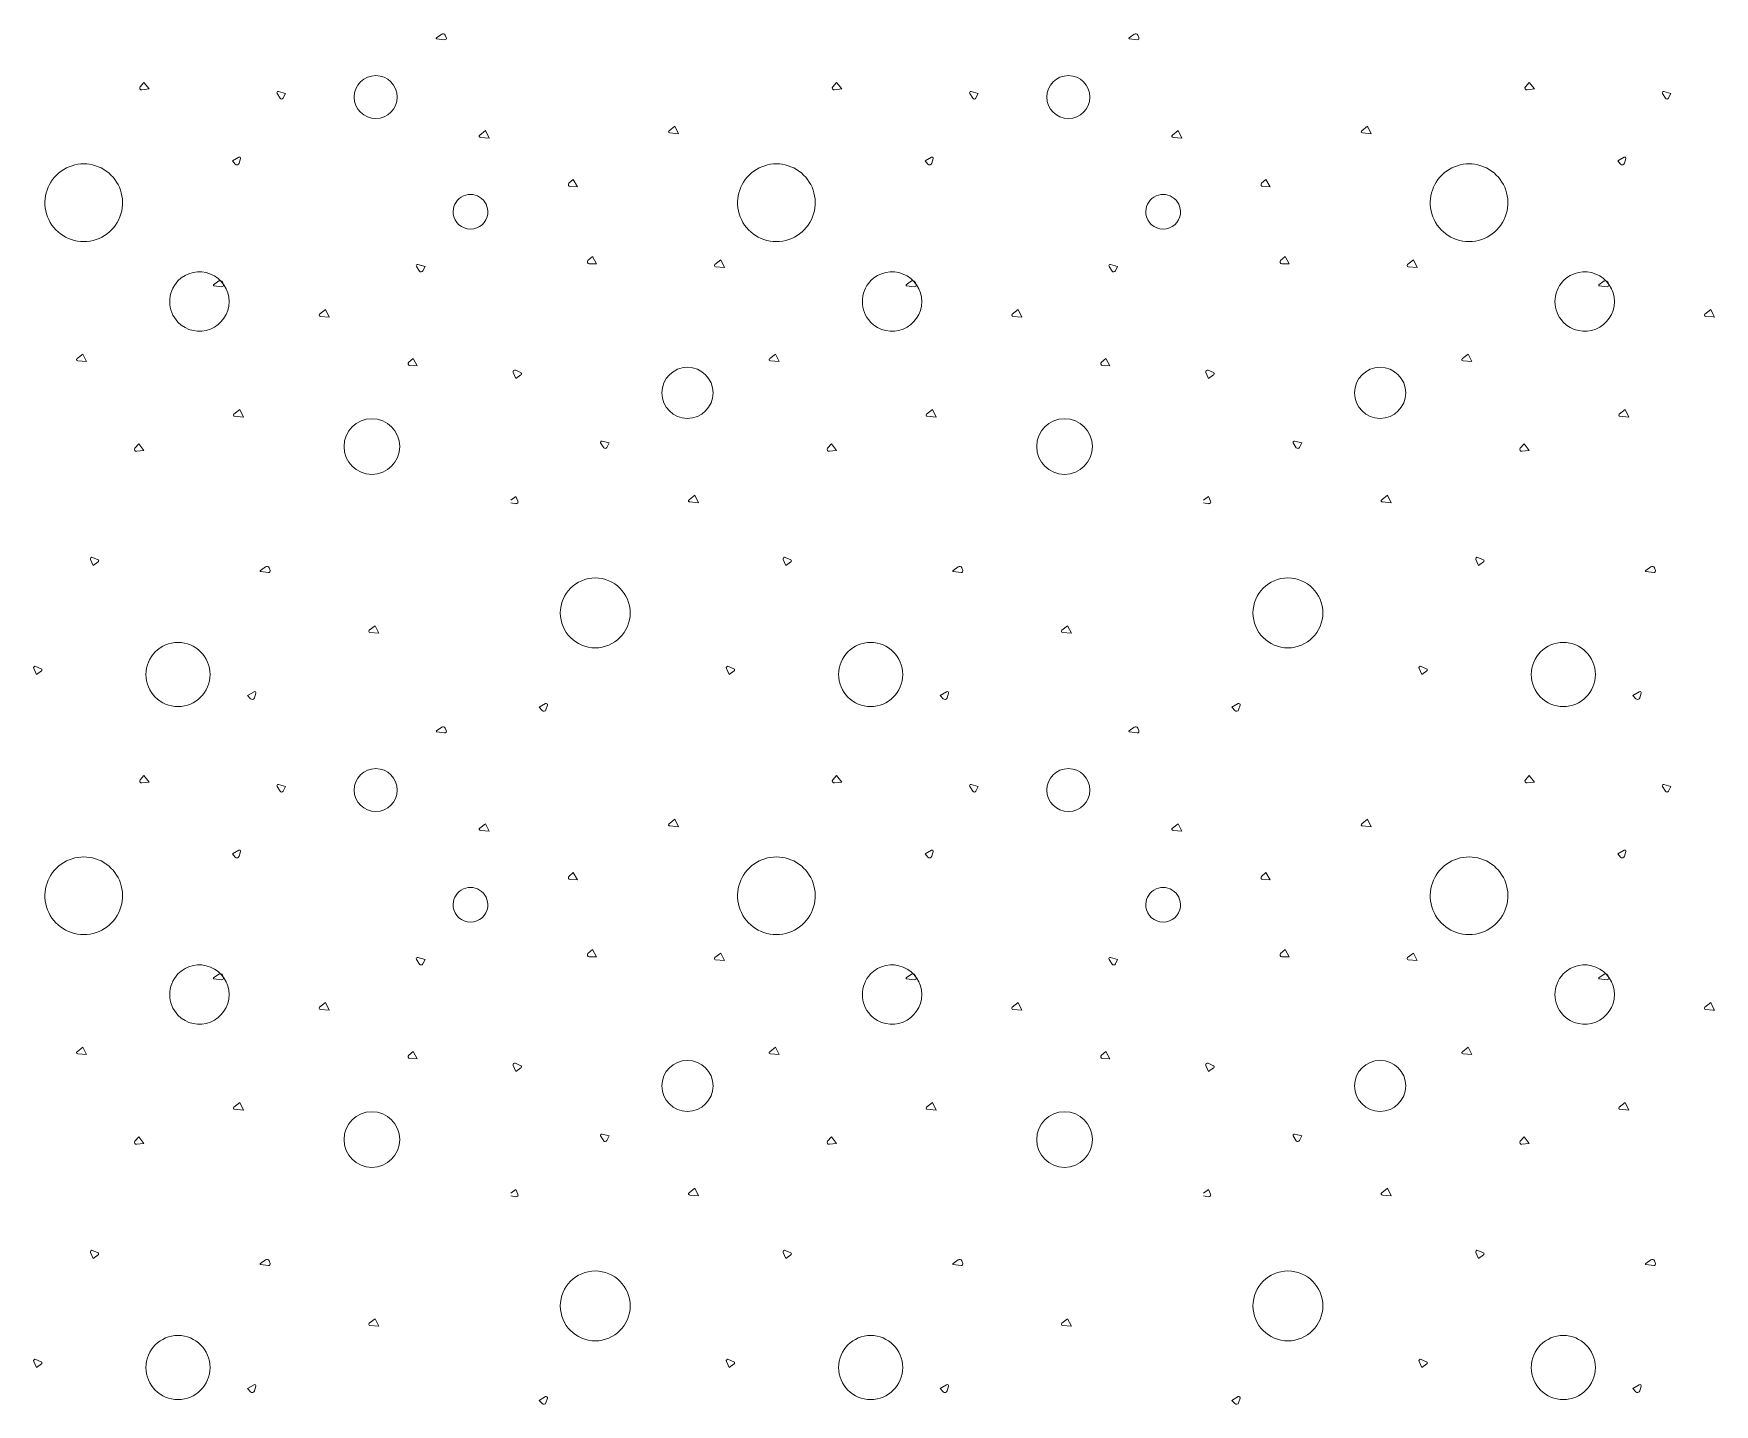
# Model space of a CAD drawing. Header units: millimetres. Extents: x 15 to 2176, y 3 to 641.
# Drawn here: x 1992.63 to 2031.46, y 48.98 to 80.63 of the extents above; entities that cross this region are included whole.
import ezdxf
from ezdxf.xclip import XClip

# ---------------------------------------------------------------- set-up
doc = ezdxf.new("R2010")
doc.units = ezdxf.units.MM
doc.header["$MEASUREMENT"] = 0
doc.header["$XCLIPFRAME"] = 0
doc.layers.add('A--------P-', color=7, linetype='Continuous')
doc.layers.add('A-L-10--EF-', color=4, linetype='Continuous', lineweight=0)

# ---------------------------------------------------------------- blocks, each defined once
blk = doc.blocks.new('*X12')
at = {"layer": 'A-L-10--EF-'}
for p, q in [((2001.935, 80.536), (2002.057, 80.621)), ((2002.124, 80.489), (2001.941, 80.514)), ((2002.136, 80.599), (2002.162, 80.539)), ((2017.935, 80.536), (2018.057, 80.621)), ((2018.124, 80.489), (2017.941, 80.514)), ((2018.136, 80.599), (2018.162, 80.539)), ((1995.091, 79.402), (1995.177, 79.506)), ((1995.297, 79.353), (1995.129, 79.332)), ((1995.177, 79.506), (1995.297, 79.353)), ((1998.323, 79.141), (1998.254, 79.251)), ((1998.286, 79.294), (1998.451, 79.25)), ((1998.451, 79.25), (1998.398, 79.145)), ((2011.091, 79.402), (2011.177, 79.506)), ((2011.297, 79.353), (2011.129, 79.332)), ((2011.177, 79.506), (2011.297, 79.353)), ((2014.323, 79.141), (2014.254, 79.251)), ((2014.286, 79.294), (2014.451, 79.25)), ((2014.451, 79.25), (2014.398, 79.145)), ((2027.091, 79.402), (2027.177, 79.506)), ((2027.297, 79.353), (2027.129, 79.332)), ((2027.177, 79.506), (2027.297, 79.353)), ((2030.323, 79.141), (2030.254, 79.251)), ((2030.286, 79.294), (2030.451, 79.25)), ((2030.451, 79.25), (2030.398, 79.145)), ((2007.31, 78.39), (2007.446, 78.495)), ((2007.446, 78.495), (2007.531, 78.321)), ((2023.31, 78.39), (2023.446, 78.495)), ((2023.446, 78.495), (2023.531, 78.321)), ((2002.936, 78.286), (2003.071, 78.391)), ((2003.156, 78.216), (2002.951, 78.234)), ((2003.071, 78.391), (2003.156, 78.216)), ((2007.531, 78.321), (2007.326, 78.338)), ((2018.936, 78.286), (2019.071, 78.391)), ((2019.156, 78.216), (2018.951, 78.234)), ((2019.071, 78.391), (2019.156, 78.216)), ((2023.531, 78.321), (2023.326, 78.338)), ((1997.371, 77.779), (1997.223, 77.693)), ((1997.223, 77.693), (1997.29, 77.618)), ((1997.38, 77.638), (1997.413, 77.746)), ((2013.371, 77.779), (2013.223, 77.693)), ((2013.223, 77.693), (2013.29, 77.618)), ((2013.38, 77.638), (2013.413, 77.746)), ((2029.371, 77.779), (2029.223, 77.693)), ((2029.223, 77.693), (2029.29, 77.618)), ((2029.38, 77.638), (2029.413, 77.746)), ((2004.996, 77.175), (2005.098, 77.264)), ((2005.098, 77.264), (2005.193, 77.095)), ((2020.996, 77.175), (2021.098, 77.264)), ((2021.098, 77.264), (2021.193, 77.095)), ((2005.193, 77.095), (2005.024, 77.099)), ((2021.193, 77.095), (2021.024, 77.099)), ((2005.437, 75.394), (2005.538, 75.483)), ((2005.538, 75.483), (2005.633, 75.314)), ((2008.369, 75.3), (2008.505, 75.405)), ((2008.505, 75.405), (2008.59, 75.231)), ((2021.437, 75.394), (2021.538, 75.483)), ((2021.538, 75.483), (2021.633, 75.314)), ((2024.369, 75.3), (2024.505, 75.405)), ((2024.505, 75.405), (2024.59, 75.231)), ((2001.544, 75.149), (2001.475, 75.258)), ((2001.506, 75.302), (2001.672, 75.258)), ((2001.672, 75.258), (2001.619, 75.153)), ((2005.633, 75.314), (2005.464, 75.319)), ((2008.59, 75.231), (2008.385, 75.249)), ((2017.544, 75.149), (2017.475, 75.258)), ((2017.506, 75.302), (2017.672, 75.258)), ((2017.672, 75.258), (2017.619, 75.153)), ((2021.633, 75.314), (2021.464, 75.319)), ((2024.59, 75.231), (2024.385, 75.249)), ((1996.79, 74.834), (1996.912, 74.92)), ((1996.978, 74.787), (1996.795, 74.812)), ((1996.991, 74.897), (1997.016, 74.837)), ((2012.79, 74.834), (2012.912, 74.92)), ((2012.978, 74.787), (2012.795, 74.812)), ((2012.991, 74.897), (2013.016, 74.837)), ((2028.79, 74.834), (2028.912, 74.92)), ((2028.978, 74.787), (2028.795, 74.812)), ((2028.991, 74.897), (2029.016, 74.837)), ((1999.235, 74.155), (1999.371, 74.261)), ((1999.371, 74.261), (1999.456, 74.086)), ((2015.235, 74.155), (2015.371, 74.261)), ((2015.371, 74.261), (2015.456, 74.086)), ((2031.235, 74.155), (2031.371, 74.261)), ((2031.371, 74.261), (2031.428, 74.143)), ((1999.456, 74.086), (1999.251, 74.104)), ((2015.456, 74.086), (2015.251, 74.104)), ((2031.428, 74.089), (2031.251, 74.104)), ((1993.635, 73.127), (1993.77, 73.232)), ((1993.855, 73.058), (1993.65, 73.075)), ((1993.77, 73.232), (1993.855, 73.058)), ((2001.296, 73.045), (2001.397, 73.134)), ((2001.397, 73.134), (2001.492, 72.965)), ((2009.635, 73.127), (2009.77, 73.232)), ((2009.855, 73.058), (2009.65, 73.075)), ((2009.77, 73.232), (2009.855, 73.058)), ((2017.296, 73.045), (2017.397, 73.134)), ((2017.397, 73.134), (2017.492, 72.965)), ((2025.635, 73.127), (2025.77, 73.232)), ((2025.855, 73.058), (2025.65, 73.075)), ((2025.77, 73.232), (2025.855, 73.058)), ((2001.492, 72.965), (2001.323, 72.969)), ((2003.712, 72.811), (2003.773, 72.671)), ((2003.884, 72.804), (2003.759, 72.859)), ((2003.773, 72.671), (2003.889, 72.754)), ((2017.492, 72.965), (2017.323, 72.969)), ((2019.712, 72.811), (2019.773, 72.671)), ((2019.884, 72.804), (2019.759, 72.859)), ((2019.773, 72.671), (2019.889, 72.754)), ((1997.257, 71.847), (1997.392, 71.953)), ((1997.392, 71.953), (1997.477, 71.778)), ((2013.257, 71.847), (2013.392, 71.953)), ((2013.392, 71.953), (2013.477, 71.778)), ((2029.257, 71.847), (2029.392, 71.953)), ((2029.392, 71.953), (2029.477, 71.778)), ((1997.477, 71.778), (1997.272, 71.796)), ((2013.477, 71.778), (2013.272, 71.796)), ((2029.477, 71.778), (2029.272, 71.796)), ((1994.973, 71.058), (1995.059, 71.162)), ((1995.059, 71.162), (1995.179, 71.009)), ((2005.799, 71.072), (2005.729, 71.182)), ((2005.761, 71.225), (2005.927, 71.181)), ((2005.927, 71.181), (2005.874, 71.076)), ((2010.973, 71.058), (2011.059, 71.162)), ((2011.059, 71.162), (2011.179, 71.009)), ((2021.799, 71.072), (2021.729, 71.182)), ((2021.761, 71.225), (2021.927, 71.181)), ((2021.927, 71.181), (2021.874, 71.076)), ((2026.973, 71.058), (2027.059, 71.162)), ((2027.059, 71.162), (2027.179, 71.009)), ((1995.179, 71.009), (1995.011, 70.988)), ((2011.179, 71.009), (2011.011, 70.988)), ((2027.179, 71.009), (2027.011, 70.988)), ((2003.652, 69.862), (2003.772, 69.947)), ((2003.772, 69.947), (2003.819, 69.839)), ((2007.772, 69.869), (2007.907, 69.974)), ((2007.907, 69.974), (2007.992, 69.8)), ((2019.652, 69.862), (2019.772, 69.947)), ((2019.772, 69.947), (2019.819, 69.839)), ((2023.772, 69.869), (2023.907, 69.974)), ((2023.907, 69.974), (2023.992, 69.8)), ((2003.773, 69.779), (2003.652, 69.795)), ((2007.992, 69.8), (2007.787, 69.818)), ((2019.773, 69.779), (2019.652, 69.795)), ((2023.992, 69.8), (2023.787, 69.818)), ((1993.946, 68.492), (1994.008, 68.351)), ((1994.119, 68.484), (1993.994, 68.539)), ((1994.008, 68.351), (1994.124, 68.435)), ((2009.946, 68.492), (2010.008, 68.351)), ((2010.119, 68.484), (2009.994, 68.539)), ((2010.008, 68.351), (2010.124, 68.435)), ((2025.946, 68.492), (2026.008, 68.351)), ((2026.119, 68.484), (2025.994, 68.539)), ((2026.008, 68.351), (2026.124, 68.435)), ((1997.869, 68.236), (1997.991, 68.322)), ((1998.058, 68.189), (1997.874, 68.214)), ((1998.07, 68.299), (1998.096, 68.239)), ((2013.869, 68.236), (2013.991, 68.322)), ((2014.058, 68.189), (2013.874, 68.214)), ((2014.07, 68.299), (2014.096, 68.239)), ((2029.869, 68.236), (2029.991, 68.322)), ((2030.058, 68.189), (2029.874, 68.214)), ((2030.07, 68.299), (2030.096, 68.239)), ((2000.382, 66.857), (2000.517, 66.962)), ((2000.602, 66.788), (2000.397, 66.805)), ((2000.517, 66.962), (2000.602, 66.788)), ((2016.382, 66.857), (2016.517, 66.962)), ((2016.602, 66.788), (2016.397, 66.805)), ((2016.517, 66.962), (2016.602, 66.788)), ((1992.807, 65.967), (1992.682, 66.022)), ((2008.807, 65.967), (2008.682, 66.022)), ((2024.807, 65.967), (2024.682, 66.022)), ((1992.634, 65.974), (1992.696, 65.834)), ((1992.696, 65.834), (1992.812, 65.917)), ((2008.634, 65.974), (2008.696, 65.834)), ((2008.696, 65.834), (2008.812, 65.917)), ((2024.634, 65.974), (2024.696, 65.834)), ((2024.696, 65.834), (2024.812, 65.917)), ((1997.722, 65.438), (1997.573, 65.352)), ((1997.573, 65.352), (1997.641, 65.277)), ((1997.731, 65.297), (1997.764, 65.404)), ((2013.722, 65.438), (2013.573, 65.352)), ((2013.573, 65.352), (2013.641, 65.277)), ((2013.731, 65.297), (2013.764, 65.404)), ((2029.722, 65.438), (2029.573, 65.352)), ((2029.573, 65.352), (2029.641, 65.277)), ((2029.731, 65.297), (2029.764, 65.404)), ((2004.457, 65.163), (2004.309, 65.077)), ((2004.309, 65.077), (2004.376, 65.002)), ((2004.466, 65.022), (2004.499, 65.129)), ((2020.457, 65.163), (2020.309, 65.077)), ((2020.309, 65.077), (2020.376, 65.002)), ((2020.466, 65.022), (2020.499, 65.129)), ((2001.935, 64.536), (2002.057, 64.621)), ((2002.124, 64.489), (2001.941, 64.514)), ((2002.136, 64.599), (2002.162, 64.539)), ((2017.935, 64.536), (2018.057, 64.621)), ((2018.124, 64.489), (2017.941, 64.514)), ((2018.136, 64.599), (2018.162, 64.539)), ((1995.091, 63.402), (1995.177, 63.506)), ((1995.297, 63.353), (1995.129, 63.332)), ((1995.177, 63.506), (1995.297, 63.353)), ((1998.286, 63.294), (1998.451, 63.25)), ((2011.091, 63.402), (2011.177, 63.506)), ((2011.297, 63.353), (2011.129, 63.332)), ((2011.177, 63.506), (2011.297, 63.353)), ((2014.286, 63.294), (2014.451, 63.25)), ((2027.091, 63.402), (2027.177, 63.506)), ((2027.297, 63.353), (2027.129, 63.332)), ((2027.177, 63.506), (2027.297, 63.353)), ((2030.286, 63.294), (2030.451, 63.25)), ((1998.323, 63.141), (1998.254, 63.251)), ((1998.451, 63.25), (1998.398, 63.145)), ((2014.323, 63.141), (2014.254, 63.251)), ((2014.451, 63.25), (2014.398, 63.145)), ((2030.323, 63.141), (2030.254, 63.251)), ((2030.451, 63.25), (2030.398, 63.145)), ((2002.936, 62.286), (2003.071, 62.391)), ((2003.156, 62.216), (2002.951, 62.234)), ((2003.071, 62.391), (2003.156, 62.216)), ((2007.31, 62.39), (2007.446, 62.495)), ((2007.531, 62.321), (2007.326, 62.338)), ((2007.446, 62.495), (2007.531, 62.321)), ((2018.936, 62.286), (2019.071, 62.391)), ((2019.156, 62.216), (2018.951, 62.234)), ((2019.071, 62.391), (2019.156, 62.216)), ((2023.31, 62.39), (2023.446, 62.495)), ((2023.531, 62.321), (2023.326, 62.338)), ((2023.446, 62.495), (2023.531, 62.321)), ((1997.371, 61.779), (1997.223, 61.693)), ((1997.38, 61.638), (1997.413, 61.746)), ((2013.371, 61.779), (2013.223, 61.693)), ((2013.38, 61.638), (2013.413, 61.746)), ((2029.371, 61.779), (2029.223, 61.693)), ((2029.38, 61.638), (2029.413, 61.746)), ((1997.223, 61.693), (1997.29, 61.618)), ((2013.223, 61.693), (2013.29, 61.618)), ((2029.223, 61.693), (2029.29, 61.618)), ((2004.996, 61.175), (2005.098, 61.264)), ((2005.193, 61.095), (2005.024, 61.099)), ((2005.098, 61.264), (2005.193, 61.095)), ((2020.996, 61.175), (2021.098, 61.264)), ((2021.193, 61.095), (2021.024, 61.099)), ((2021.098, 61.264), (2021.193, 61.095)), ((2005.437, 59.394), (2005.538, 59.483)), ((2005.538, 59.483), (2005.633, 59.314)), ((2008.369, 59.3), (2008.505, 59.405)), ((2008.505, 59.405), (2008.59, 59.231)), ((2021.437, 59.394), (2021.538, 59.483)), ((2021.538, 59.483), (2021.633, 59.314)), ((2024.369, 59.3), (2024.505, 59.405)), ((2024.505, 59.405), (2024.59, 59.231)), ((2001.544, 59.149), (2001.475, 59.258)), ((2001.506, 59.302), (2001.672, 59.258)), ((2001.672, 59.258), (2001.619, 59.153)), ((2005.633, 59.314), (2005.464, 59.319)), ((2008.59, 59.231), (2008.385, 59.249)), ((2017.544, 59.149), (2017.475, 59.258)), ((2017.506, 59.302), (2017.672, 59.258)), ((2017.672, 59.258), (2017.619, 59.153)), ((2021.633, 59.314), (2021.464, 59.319)), ((2024.59, 59.231), (2024.385, 59.249)), ((1996.79, 58.834), (1996.912, 58.92)), ((1996.978, 58.787), (1996.795, 58.812)), ((1996.991, 58.897), (1997.016, 58.837)), ((2012.79, 58.834), (2012.912, 58.92)), ((2012.978, 58.787), (2012.795, 58.812)), ((2012.991, 58.897), (2013.016, 58.837)), ((2028.79, 58.834), (2028.912, 58.92)), ((2028.978, 58.787), (2028.795, 58.812)), ((2028.991, 58.897), (2029.016, 58.837)), ((1999.235, 58.155), (1999.371, 58.261)), ((1999.371, 58.261), (1999.456, 58.086)), ((2015.235, 58.155), (2015.371, 58.261)), ((2015.371, 58.261), (2015.456, 58.086)), ((2031.235, 58.155), (2031.371, 58.261)), ((2031.371, 58.261), (2031.428, 58.143)), ((1999.456, 58.086), (1999.251, 58.104)), ((2015.456, 58.086), (2015.251, 58.104)), ((2031.428, 58.089), (2031.251, 58.104)), ((1993.635, 57.127), (1993.77, 57.232)), ((1993.855, 57.058), (1993.65, 57.075)), ((1993.77, 57.232), (1993.855, 57.058)), ((2001.296, 57.045), (2001.397, 57.134)), ((2001.397, 57.134), (2001.492, 56.965)), ((2009.635, 57.127), (2009.77, 57.232)), ((2009.855, 57.058), (2009.65, 57.075)), ((2009.77, 57.232), (2009.855, 57.058)), ((2017.296, 57.045), (2017.397, 57.134)), ((2017.397, 57.134), (2017.492, 56.965)), ((2025.635, 57.127), (2025.77, 57.232)), ((2025.855, 57.058), (2025.65, 57.075)), ((2025.77, 57.232), (2025.855, 57.058)), ((2001.492, 56.965), (2001.323, 56.969)), ((2003.712, 56.811), (2003.773, 56.671)), ((2003.884, 56.804), (2003.759, 56.859)), ((2003.773, 56.671), (2003.889, 56.754)), ((2017.492, 56.965), (2017.323, 56.969)), ((2019.712, 56.811), (2019.773, 56.671)), ((2019.884, 56.804), (2019.759, 56.859)), ((2019.773, 56.671), (2019.889, 56.754)), ((1997.257, 55.847), (1997.392, 55.953)), ((1997.392, 55.953), (1997.477, 55.778)), ((2013.257, 55.847), (2013.392, 55.953)), ((2013.392, 55.953), (2013.477, 55.778)), ((2029.257, 55.847), (2029.392, 55.953)), ((2029.392, 55.953), (2029.477, 55.778)), ((1997.477, 55.778), (1997.272, 55.796)), ((2013.477, 55.778), (2013.272, 55.796)), ((2029.477, 55.778), (2029.272, 55.796)), ((1994.973, 55.058), (1995.059, 55.162)), ((1995.059, 55.162), (1995.179, 55.009)), ((2005.799, 55.072), (2005.729, 55.182)), ((2005.761, 55.225), (2005.927, 55.181)), ((2005.927, 55.181), (2005.874, 55.076)), ((2010.973, 55.058), (2011.059, 55.162)), ((2011.059, 55.162), (2011.179, 55.009)), ((2021.799, 55.072), (2021.729, 55.182)), ((2021.761, 55.225), (2021.927, 55.181)), ((2021.927, 55.181), (2021.874, 55.076)), ((2026.973, 55.058), (2027.059, 55.162)), ((2027.059, 55.162), (2027.179, 55.009)), ((1995.179, 55.009), (1995.011, 54.988)), ((2011.179, 55.009), (2011.011, 54.988)), ((2027.179, 55.009), (2027.011, 54.988)), ((2007.772, 53.869), (2007.907, 53.974)), ((2007.907, 53.974), (2007.992, 53.8)), ((2023.772, 53.869), (2023.907, 53.974)), ((2023.907, 53.974), (2023.992, 53.8)), ((2003.652, 53.862), (2003.772, 53.947)), ((2003.773, 53.779), (2003.652, 53.795)), ((2003.772, 53.947), (2003.819, 53.839)), ((2007.992, 53.8), (2007.787, 53.818)), ((2019.652, 53.862), (2019.772, 53.947)), ((2019.773, 53.779), (2019.652, 53.795)), ((2019.772, 53.947), (2019.819, 53.839)), ((2023.992, 53.8), (2023.787, 53.818)), ((1993.946, 52.492), (1994.008, 52.351)), ((1994.119, 52.484), (1993.994, 52.539)), ((1994.008, 52.351), (1994.124, 52.435)), ((2009.946, 52.492), (2010.008, 52.351)), ((2010.119, 52.484), (2009.994, 52.539)), ((2010.008, 52.351), (2010.124, 52.435)), ((2025.946, 52.492), (2026.008, 52.351)), ((2026.119, 52.484), (2025.994, 52.539)), ((2026.008, 52.351), (2026.124, 52.435)), ((1997.869, 52.236), (1997.991, 52.322)), ((1998.058, 52.189), (1997.874, 52.214)), ((1998.07, 52.299), (1998.096, 52.239)), ((2013.869, 52.236), (2013.991, 52.322)), ((2014.058, 52.189), (2013.874, 52.214)), ((2014.07, 52.299), (2014.096, 52.239)), ((2029.869, 52.236), (2029.991, 52.322)), ((2030.058, 52.189), (2029.874, 52.214)), ((2030.07, 52.299), (2030.096, 52.239)), ((2000.382, 50.857), (2000.517, 50.962)), ((2000.517, 50.962), (2000.602, 50.788)), ((2016.382, 50.857), (2016.517, 50.962)), ((2016.517, 50.962), (2016.602, 50.788)), ((2000.602, 50.788), (2000.397, 50.805)), ((2016.602, 50.788), (2016.397, 50.805)), ((1992.634, 49.974), (1992.696, 49.834)), ((1992.807, 49.967), (1992.682, 50.022)), ((1992.696, 49.834), (1992.812, 49.917)), ((2008.634, 49.974), (2008.696, 49.834)), ((2008.807, 49.967), (2008.682, 50.022)), ((2008.696, 49.834), (2008.812, 49.917)), ((2024.634, 49.974), (2024.696, 49.834)), ((2024.807, 49.967), (2024.682, 50.022)), ((2024.696, 49.834), (2024.812, 49.917)), ((1997.722, 49.438), (1997.573, 49.352)), ((1997.573, 49.352), (1997.641, 49.277)), ((1997.731, 49.297), (1997.764, 49.404)), ((2013.722, 49.438), (2013.573, 49.352)), ((2013.573, 49.352), (2013.641, 49.277)), ((2013.731, 49.297), (2013.764, 49.404)), ((2029.722, 49.438), (2029.573, 49.352)), ((2029.573, 49.352), (2029.641, 49.277)), ((2029.731, 49.297), (2029.764, 49.404)), ((2004.457, 49.163), (2004.309, 49.077)), ((2004.309, 49.077), (2004.376, 49.002)), ((2004.466, 49.022), (2004.499, 49.129)), ((2020.457, 49.163), (2020.309, 49.077)), ((2020.309, 49.077), (2020.376, 49.002)), ((2020.466, 49.022), (2020.499, 49.129))]:
    blk.add_line(p, q, dxfattribs=at)
for centre, radius in [((2000.533, 79.166), 0.496), ((2016.533, 79.166), 0.496), ((2007.735, 72.337), 0.59), ((2023.735, 72.337), 0.59), ((2000.445, 71.098), 0.643), ((2016.445, 71.098), 0.643), ((2005.605, 67.257), 0.807), ((2021.605, 67.257), 0.807), ((2000.533, 63.166), 0.496), ((2016.533, 63.166), 0.496), ((2007.735, 56.337), 0.59), ((2023.735, 56.337), 0.59), ((2000.445, 55.098), 0.643), ((2016.445, 55.098), 0.643), ((2005.605, 51.257), 0.807), ((2021.605, 51.257), 0.807)]:
    blk.add_circle(centre, radius, dxfattribs=at)
for centre, radius, start, end in [((2001.942, 80.526), 0.012, 125.1139, 262.2885), ((2002.088, 80.578), 0.0528, 23.1926, 125.1139), ((2002.129, 80.525), 0.036, 262.2885, 23.1926), ((2017.942, 80.526), 0.012, 125.1139, 262.2885), ((2018.088, 80.578), 0.0528, 23.1926, 125.1139), ((2018.129, 80.525), 0.036, 262.2885, 23.1926), ((1995.124, 79.375), 0.0432, 140.1139, 277.2885), ((1998.278, 79.266), 0.0288, 75.2067, 212.3813), ((2011.124, 79.375), 0.0432, 140.1139, 277.2885), ((2014.278, 79.266), 0.0288, 75.2067, 212.3813), ((2027.124, 79.375), 0.0432, 140.1139, 277.2885), ((2030.278, 79.266), 0.0288, 75.2067, 212.3813), ((1998.36, 79.164), 0.0432, 212.3813, 333.2854), ((2014.36, 79.164), 0.0432, 212.3813, 333.2854), ((2030.36, 79.164), 0.0432, 212.3813, 333.2854), ((2002.953, 78.263), 0.0288, 127.9022, 265.0768), ((2007.328, 78.367), 0.0288, 127.9022, 265.0768), ((2018.953, 78.263), 0.0288, 127.9022, 265.0768), ((2023.328, 78.367), 0.0288, 127.9022, 265.0768), ((1997.386, 77.754), 0.0288, 342.8254, 120), ((2013.386, 77.754), 0.0288, 342.8254, 120), ((2029.386, 77.754), 0.0288, 342.8254, 120), ((1993.789, 76.727), 0.897, 343.6089, 196.3911), ((1997.33, 77.654), 0.0528, 221.9213, 342.8254), ((2009.789, 76.727), 0.897, 343.6089, 196.3911), ((2013.33, 77.654), 0.0528, 221.9213, 342.8254), ((2025.789, 76.727), 0.897, 343.6089, 196.3911), ((2029.33, 77.654), 0.0528, 221.9213, 342.8254), ((2002.722, 76.518), 0.4, 353.7067, 186.2933), ((2005.025, 77.143), 0.0432, 131.2386, 268.4132), ((2018.722, 76.518), 0.4, 353.7067, 186.2933), ((2021.025, 77.143), 0.0432, 131.2386, 268.4132), ((1993.789, 76.727), 0.897, 196.3911, 343.6089), ((2002.722, 76.518), 0.4, 186.2933, 353.7067), ((2009.789, 76.727), 0.897, 196.3911, 343.6089), ((2018.722, 76.518), 0.4, 186.2933, 353.7067), ((2025.789, 76.727), 0.897, 196.3911, 343.6089), ((2005.465, 75.362), 0.0432, 131.2386, 268.4132), ((2021.465, 75.362), 0.0432, 131.2386, 268.4132), ((1996.46, 74.445), 0.686, 223.8713, 136.1287), ((2001.499, 75.274), 0.0288, 75.2067, 212.3813), ((2001.581, 75.172), 0.0432, 212.3813, 333.2854), ((2008.387, 75.277), 0.0288, 127.9022, 265.0768), ((2012.46, 74.445), 0.686, 223.8713, 136.1287), ((2017.499, 75.274), 0.0288, 75.2067, 212.3813), ((2017.581, 75.172), 0.0432, 212.3813, 333.2854), ((2024.387, 75.277), 0.0288, 127.9022, 265.0768), ((2028.46, 74.445), 0.686, 223.8713, 136.1287), ((1996.46, 74.445), 0.686, 136.1287, 223.8713), ((1996.797, 74.824), 0.012, 125.1139, 262.2885), ((1996.942, 74.876), 0.0528, 23.1926, 125.1139), ((1996.983, 74.823), 0.036, 262.2885, 23.1926), ((2012.46, 74.445), 0.686, 136.1287, 223.8713), ((2012.797, 74.824), 0.012, 125.1139, 262.2885), ((2012.942, 74.876), 0.0528, 23.1926, 125.1139), ((2012.983, 74.823), 0.036, 262.2885, 23.1926), ((2028.46, 74.445), 0.686, 136.1287, 223.8713), ((2028.797, 74.824), 0.012, 125.1139, 262.2885), ((2028.942, 74.876), 0.0528, 23.1926, 125.1139), ((2028.983, 74.823), 0.036, 262.2885, 23.1926), ((1999.253, 74.133), 0.0288, 127.9022, 265.0768), ((2015.253, 74.133), 0.0288, 127.9022, 265.0768), ((2031.253, 74.133), 0.0288, 127.9022, 265.0768), ((1993.653, 73.104), 0.0288, 127.9022, 265.0768), ((2001.325, 73.013), 0.0432, 131.2386, 268.4132), ((2009.653, 73.104), 0.0288, 127.9022, 265.0768), ((2017.325, 73.013), 0.0432, 131.2386, 268.4132), ((2025.653, 73.104), 0.0288, 127.9022, 265.0768), ((2003.744, 72.826), 0.036, 66.4475, 203.6221), ((2003.873, 72.778), 0.0288, 305.5434, 66.4475), ((2019.744, 72.826), 0.036, 66.4475, 203.6221), ((2019.873, 72.778), 0.0288, 305.5434, 66.4475), ((1997.275, 71.825), 0.0288, 127.9022, 265.0768), ((2013.275, 71.825), 0.0288, 127.9022, 265.0768), ((2029.275, 71.825), 0.0288, 127.9022, 265.0768), ((1995.006, 71.03), 0.0432, 140.1139, 277.2885), ((2005.753, 71.197), 0.0288, 75.2067, 212.3813), ((2005.835, 71.095), 0.0432, 212.3813, 333.2854), ((2011.006, 71.03), 0.0432, 140.1139, 277.2885), ((2021.753, 71.197), 0.0288, 75.2067, 212.3813), ((2021.835, 71.095), 0.0432, 212.3813, 333.2854), ((2027.006, 71.03), 0.0432, 140.1139, 277.2885), ((2003.779, 69.822), 0.0432, 262.2885, 23.1926), ((2007.789, 69.846), 0.0288, 127.9022, 265.0768), ((2019.779, 69.822), 0.0432, 262.2885, 23.1926), ((2023.789, 69.846), 0.0288, 127.9022, 265.0768), ((1993.979, 68.506), 0.036, 66.4475, 203.6221), ((1994.107, 68.458), 0.0288, 305.5434, 66.4475), ((2009.979, 68.506), 0.036, 66.4475, 203.6221), ((2010.107, 68.458), 0.0288, 305.5434, 66.4475), ((2025.979, 68.506), 0.036, 66.4475, 203.6221), ((2026.107, 68.458), 0.0288, 305.5434, 66.4475), ((1997.876, 68.226), 0.012, 125.1139, 262.2885), ((1998.021, 68.278), 0.0528, 23.1926, 125.1139), ((1998.062, 68.225), 0.036, 262.2885, 23.1926), ((2013.876, 68.226), 0.012, 125.1139, 262.2885), ((2014.021, 68.278), 0.0528, 23.1926, 125.1139), ((2014.062, 68.225), 0.036, 262.2885, 23.1926), ((2029.876, 68.226), 0.012, 125.1139, 262.2885), ((2030.021, 68.278), 0.0528, 23.1926, 125.1139), ((2030.062, 68.225), 0.036, 262.2885, 23.1926), ((2000.4, 66.834), 0.0288, 127.9022, 265.0768), ((2016.4, 66.834), 0.0288, 127.9022, 265.0768), ((1995.966, 65.835), 0.74, 90, 270), ((1995.966, 65.835), 0.74, 270, 90), ((2011.966, 65.835), 0.74, 90, 270), ((2011.966, 65.835), 0.74, 270, 90), ((2027.966, 65.835), 0.74, 90, 270), ((2027.966, 65.835), 0.74, 270, 90), ((1992.667, 65.989), 0.036, 66.4475, 203.6221), ((2008.667, 65.989), 0.036, 66.4475, 203.6221), ((2024.667, 65.989), 0.036, 66.4475, 203.6221), ((1992.795, 65.941), 0.0288, 305.5434, 66.4475), ((2008.795, 65.941), 0.0288, 305.5434, 66.4475), ((2024.795, 65.941), 0.0288, 305.5434, 66.4475), ((1997.68, 65.312), 0.0528, 221.9213, 342.8254), ((1997.736, 65.413), 0.0288, 342.8254, 120), ((2013.68, 65.312), 0.0528, 221.9213, 342.8254), ((2013.736, 65.413), 0.0288, 342.8254, 120), ((2029.68, 65.312), 0.0528, 221.9213, 342.8254), ((2029.736, 65.413), 0.0288, 342.8254, 120), ((2004.416, 65.037), 0.0528, 221.9213, 342.8254), ((2004.472, 65.138), 0.0288, 342.8254, 120), ((2020.416, 65.037), 0.0528, 221.9213, 342.8254), ((2020.472, 65.138), 0.0288, 342.8254, 120), ((2001.942, 64.526), 0.012, 125.1139, 262.2885), ((2002.088, 64.578), 0.0528, 23.1926, 125.1139), ((2002.129, 64.525), 0.036, 262.2885, 23.1926), ((2017.942, 64.526), 0.012, 125.1139, 262.2885), ((2018.088, 64.578), 0.0528, 23.1926, 125.1139), ((2018.129, 64.525), 0.036, 262.2885, 23.1926), ((1995.124, 63.375), 0.0432, 140.1139, 277.2885), ((1998.278, 63.266), 0.0288, 75.2067, 212.3813), ((2011.124, 63.375), 0.0432, 140.1139, 277.2885), ((2014.278, 63.266), 0.0288, 75.2067, 212.3813), ((2027.124, 63.375), 0.0432, 140.1139, 277.2885), ((2030.278, 63.266), 0.0288, 75.2067, 212.3813), ((1998.36, 63.164), 0.0432, 212.3813, 333.2854), ((2014.36, 63.164), 0.0432, 212.3813, 333.2854), ((2030.36, 63.164), 0.0432, 212.3813, 333.2854), ((2002.953, 62.263), 0.0288, 127.9022, 265.0768), ((2007.328, 62.367), 0.0288, 127.9022, 265.0768), ((2018.953, 62.263), 0.0288, 127.9022, 265.0768), ((2023.328, 62.367), 0.0288, 127.9022, 265.0768), ((1997.386, 61.754), 0.0288, 342.8254, 120), ((2013.386, 61.754), 0.0288, 342.8254, 120), ((2029.386, 61.754), 0.0288, 342.8254, 120), ((1993.789, 60.727), 0.897, 343.6089, 196.3911), ((1997.33, 61.654), 0.0528, 221.9213, 342.8254), ((2009.789, 60.727), 0.897, 343.6089, 196.3911), ((2013.33, 61.654), 0.0528, 221.9213, 342.8254), ((2025.789, 60.727), 0.897, 343.6089, 196.3911), ((2029.33, 61.654), 0.0528, 221.9213, 342.8254), ((2005.025, 61.143), 0.0432, 131.2386, 268.4132), ((2021.025, 61.143), 0.0432, 131.2386, 268.4132), ((2002.722, 60.518), 0.4, 353.7067, 186.2933), ((2018.722, 60.518), 0.4, 353.7067, 186.2933), ((1993.789, 60.727), 0.897, 196.3911, 343.6089), ((2002.722, 60.518), 0.4, 186.2933, 353.7067), ((2009.789, 60.727), 0.897, 196.3911, 343.6089), ((2018.722, 60.518), 0.4, 186.2933, 353.7067), ((2025.789, 60.727), 0.897, 196.3911, 343.6089), ((1996.46, 58.445), 0.686, 223.8713, 136.1287), ((2001.499, 59.274), 0.0288, 75.2067, 212.3813), ((2001.581, 59.172), 0.0432, 212.3813, 333.2854), ((2005.465, 59.362), 0.0432, 131.2386, 268.4132), ((2008.387, 59.277), 0.0288, 127.9022, 265.0768), ((2012.46, 58.445), 0.686, 223.8713, 136.1287), ((2017.499, 59.274), 0.0288, 75.2067, 212.3813), ((2017.581, 59.172), 0.0432, 212.3813, 333.2854), ((2021.465, 59.362), 0.0432, 131.2386, 268.4132), ((2024.387, 59.277), 0.0288, 127.9022, 265.0768), ((2028.46, 58.445), 0.686, 223.8713, 136.1287), ((1996.46, 58.445), 0.686, 136.1287, 223.8713), ((1996.797, 58.824), 0.012, 125.1139, 262.2885), ((1996.942, 58.876), 0.0528, 23.1926, 125.1139), ((1996.983, 58.823), 0.036, 262.2885, 23.1926), ((2012.46, 58.445), 0.686, 136.1287, 223.8713), ((2012.797, 58.824), 0.012, 125.1139, 262.2885), ((2012.942, 58.876), 0.0528, 23.1926, 125.1139), ((2012.983, 58.823), 0.036, 262.2885, 23.1926), ((2028.46, 58.445), 0.686, 136.1287, 223.8713), ((2028.797, 58.824), 0.012, 125.1139, 262.2885), ((2028.942, 58.876), 0.0528, 23.1926, 125.1139), ((2028.983, 58.823), 0.036, 262.2885, 23.1926), ((1999.253, 58.133), 0.0288, 127.9022, 265.0768), ((2015.253, 58.133), 0.0288, 127.9022, 265.0768), ((2031.253, 58.133), 0.0288, 127.9022, 265.0768), ((1993.653, 57.104), 0.0288, 127.9022, 265.0768), ((2009.653, 57.104), 0.0288, 127.9022, 265.0768), ((2025.653, 57.104), 0.0288, 127.9022, 265.0768), ((2001.325, 57.013), 0.0432, 131.2386, 268.4132), ((2003.744, 56.826), 0.036, 66.4475, 203.6221), ((2003.873, 56.778), 0.0288, 305.5434, 66.4475), ((2017.325, 57.013), 0.0432, 131.2386, 268.4132), ((2019.744, 56.826), 0.036, 66.4475, 203.6221), ((2019.873, 56.778), 0.0288, 305.5434, 66.4475), ((1997.275, 55.825), 0.0288, 127.9022, 265.0768), ((2013.275, 55.825), 0.0288, 127.9022, 265.0768), ((2029.275, 55.825), 0.0288, 127.9022, 265.0768), ((2005.753, 55.197), 0.0288, 75.2067, 212.3813), ((2021.753, 55.197), 0.0288, 75.2067, 212.3813), ((1995.006, 55.03), 0.0432, 140.1139, 277.2885), ((2005.835, 55.095), 0.0432, 212.3813, 333.2854), ((2011.006, 55.03), 0.0432, 140.1139, 277.2885), ((2021.835, 55.095), 0.0432, 212.3813, 333.2854), ((2027.006, 55.03), 0.0432, 140.1139, 277.2885), ((2003.779, 53.822), 0.0432, 262.2885, 23.1926), ((2007.789, 53.846), 0.0288, 127.9022, 265.0768), ((2019.779, 53.822), 0.0432, 262.2885, 23.1926), ((2023.789, 53.846), 0.0288, 127.9022, 265.0768), ((1993.979, 52.506), 0.036, 66.4475, 203.6221), ((1994.107, 52.458), 0.0288, 305.5434, 66.4475), ((2009.979, 52.506), 0.036, 66.4475, 203.6221), ((2010.107, 52.458), 0.0288, 305.5434, 66.4475), ((2025.979, 52.506), 0.036, 66.4475, 203.6221), ((2026.107, 52.458), 0.0288, 305.5434, 66.4475), ((1997.876, 52.226), 0.012, 125.1139, 262.2885), ((1998.021, 52.278), 0.0528, 23.1926, 125.1139), ((1998.062, 52.225), 0.036, 262.2885, 23.1926), ((2013.876, 52.226), 0.012, 125.1139, 262.2885), ((2014.021, 52.278), 0.0528, 23.1926, 125.1139), ((2014.062, 52.225), 0.036, 262.2885, 23.1926), ((2029.876, 52.226), 0.012, 125.1139, 262.2885), ((2030.021, 52.278), 0.0528, 23.1926, 125.1139), ((2030.062, 52.225), 0.036, 262.2885, 23.1926), ((1995.966, 49.835), 0.74, 90, 270), ((1995.966, 49.835), 0.74, 270, 90), ((2000.4, 50.834), 0.0288, 127.9022, 265.0768), ((2011.966, 49.835), 0.74, 90, 270), ((2011.966, 49.835), 0.74, 270, 90), ((2016.4, 50.834), 0.0288, 127.9022, 265.0768), ((2027.966, 49.835), 0.74, 90, 270), ((2027.966, 49.835), 0.74, 270, 90), ((1992.667, 49.989), 0.036, 66.4475, 203.6221), ((1992.795, 49.941), 0.0288, 305.5434, 66.4475), ((2008.667, 49.989), 0.036, 66.4475, 203.6221), ((2008.795, 49.941), 0.0288, 305.5434, 66.4475), ((2024.667, 49.989), 0.036, 66.4475, 203.6221), ((2024.795, 49.941), 0.0288, 305.5434, 66.4475), ((1997.736, 49.413), 0.0288, 342.8254, 120), ((2013.736, 49.413), 0.0288, 342.8254, 120), ((2029.736, 49.413), 0.0288, 342.8254, 120), ((1997.68, 49.312), 0.0528, 221.9213, 342.8254), ((2004.416, 49.037), 0.0528, 221.9213, 342.8254), ((2004.472, 49.138), 0.0288, 342.8254, 120), ((2013.68, 49.312), 0.0528, 221.9213, 342.8254), ((2020.416, 49.037), 0.0528, 221.9213, 342.8254), ((2020.472, 49.138), 0.0288, 342.8254, 120), ((2029.68, 49.312), 0.0528, 221.9213, 342.8254)]:
    blk.add_arc(centre, radius, start, end, dxfattribs=at)
blk = doc.blocks.new('*X13')
at = {"layer": 'A-L-10--EF-'}
for p, q in [((2031.428, 74.143), (2031.456, 74.086)), ((2031.456, 74.086), (2031.428, 74.089)), ((2031.428, 58.143), (2031.456, 58.086)), ((2031.456, 58.086), (2031.428, 58.089))]:
    blk.add_line(p, q, dxfattribs=at)
blk = doc.blocks.new('Drawing_4_4', base_point=(1874.468, 329.559))
for name in ['*X13', '*X12']:
    blk.add_blockref(name, (0, 0))

msp = doc.modelspace()

# ---------------------------------------------------------------- block references
at = {"layer": 'A--------P-'}
ref = msp.add_blockref('Drawing_4_4', (1874.468, 329.559), dxfattribs=at)
XClip(ref).set_block_clipping_path([(1621.1657714889, 18.4741086751), (2127.7704267137, 640.6436337123)])

doc.saveas('drawing.dxf')
